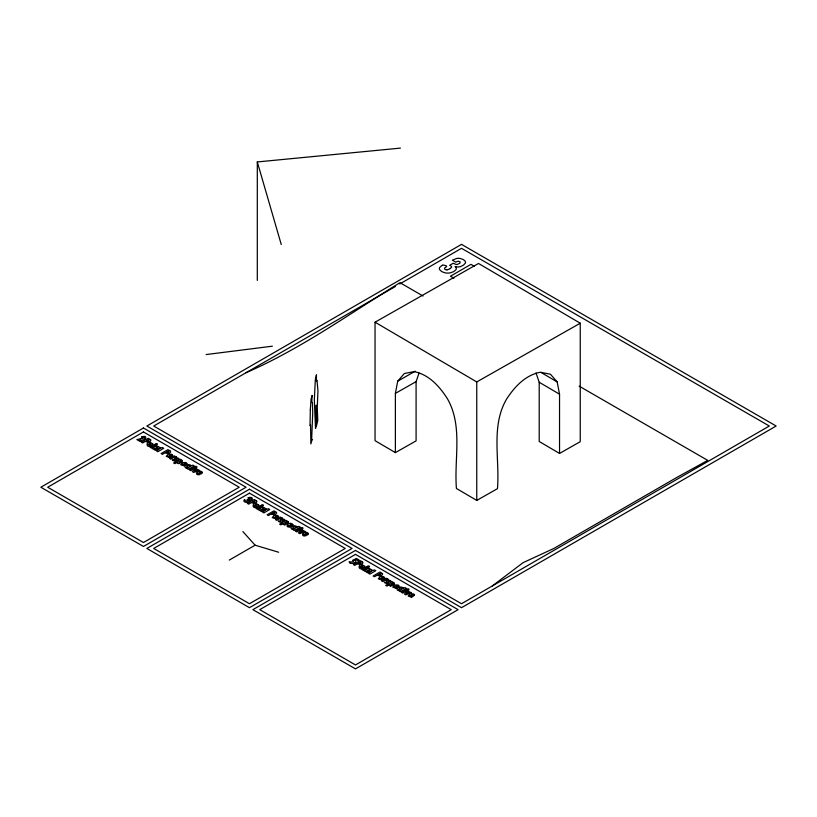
<?xml version="1.0" encoding="UTF-8"?>
<svg xmlns="http://www.w3.org/2000/svg" width="817" height="817" viewBox="0 0 817 817"><rect width="100%" height="100%" fill="white"/><g stroke="black" fill="none" stroke-linecap="round" stroke-linejoin="round"><path stroke-width="1.23" d="M395.387 452.618L395.387 393.385L397.716 381.151L404.333 373.502L414.229 371.612C429.15 374.686 439.658 386.523 447.481 398.849C463.045 426.168 454.017 458.776 456.417 488.464L476.76 500.413L497.461 488.668C499.912 459.011 490.711 426.331 506.55 399.135C514.536 386.809 525.341 375.105 540.384 372.235L550.454 374.227L557.184 381.937L559.543 394.192L559.543 453.435L580.244 441.691L580.244 323.215L478.527 263.472L375.044 322.194L375.044 440.669L395.387 452.618L416.088 440.874L416.088 381.641L419.019 373.155M157.487 447.716L154.28 449.656L155.547 450.381L158.682 448.574A5.402 3.125 0 0 0 159.55 447.971L159.632 447.839M263.483 508.971L260.296 510.86L261.563 511.595L264.698 509.777M369.529 570.133L366.322 572.074L367.579 572.809L370.724 570.991A5.402 3.125 0 0 0 371.592 570.389L371.674 570.256M265.627 509.083L265.556 509.175A5.402 3.125 0 0 1 264.688 509.777M174.869 459.951L174.971 459.818A2.042 1.174 0 0 0 174.899 459.389M386.911 582.368L387.013 582.235A2.042 1.174 0 0 0 386.931 581.806M492.294 585.963L523.074 562.668L553.855 548.452L676.966 477.363L707.747 460.38L579.13 386.124M176.625 458.654L176.533 458.756A1.91 1.103 0 0 0 176.615 459.174M282.641 519.867L282.559 519.969A1.91 1.103 0 0 0 282.631 520.388M388.667 581.071L388.575 581.173A1.91 1.103 0 0 0 388.647 581.592M450.259 268.527L451.546 267.261A2.39 1.379 0 0 0 451.505 266.597L450.29 265.515M442.16 265.27L439.689 267.435A6.199 3.574 0 0 0 439.781 269.845L441.486 271.346A12.255 7.077 0 0 0 442.487 271.908L444.673 272.725A7.363 4.248 0 0 0 450.565 272.766L453.18 271.806A13.501 7.792 0 0 0 454.15 271.264L455.774 269.927A5.464 3.156 0 0 0 456.009 267.619L455.028 266.516L455.702 266.536M395.316 286.532L153.708 426.025L461.513 603.732L769.308 426.025L461.513 248.317L399.727 283.989M449.769 265.249L453.149 263.299L456.233 264.473A2.471 1.43 0 0 0 457.397 264.412L459.859 263.227L460.196 261.889L458.245 261.185L455.631 262.104L452.322 260.194L456.846 258.427A5.78 3.339 0 0 1 460.206 258.468L462.779 259.346A11.183 6.454 0 0 1 463.688 259.847L465.077 261.072A5.668 3.268 0 0 1 465.333 263.145L463.515 265.086L460.492 266.597A4.79 2.768 0 0 1 455.651 266.587M146.529 440.71L148.439 439.607M157.201 446.858L157.916 446.45L156.731 445.765L152.136 448.421L153.402 449.156L157.497 447.542M166.29 452.118L168.19 451.015M174.46 456.938L175.267 456.468L174.092 455.784L169.497 458.439L170.763 459.174L172.928 457.928A5.556 3.207 0 0 1 173.796 457.489M176.39 457.02L175.093 457.663M177.36 462.208L174.838 463.658L173.623 462.963L180.067 459.236L181.262 459.92L180.557 460.328M189.615 466.262L190.831 465.557A3.166 1.828 0 0 0 190.136 464.955C188.492 463.699 183.284 465.588 185.367 467.702A2.165 1.246 0 0 0 186.511 468.059L187.716 467.355A1.093 0.633 0 0 1 186.93 467.191M248.143 497.962L250.645 498.87L247.132 499.738M252.555 501.924L254.455 500.821M263.217 508.072L263.932 507.653L262.757 506.979L258.162 509.624L259.428 510.359L263.513 508.756M272.306 513.321L274.206 512.228M282.406 518.223L281.119 518.877A1.236 0.715 0 0 0 280.098 518.581M229.291 560.094L255.108 545.194L278.648 552.241M295.631 527.465L296.847 526.771A3.166 1.828 0 0 0 296.163 526.158C294.498 524.912 289.31 526.791 291.393 528.916A2.165 1.246 0 0 0 292.527 529.263L293.742 528.568A1.093 0.633 0 0 1 292.956 528.405M358.571 563.127L360.481 562.035M369.243 569.275L369.958 568.867L368.773 568.183L364.178 570.838L365.444 571.573L369.529 569.96M378.322 574.535L380.232 573.432M386.492 579.355L387.309 578.885L386.135 578.201L381.539 580.856L382.805 581.592L384.96 580.346A5.556 3.207 0 0 1 385.838 579.907M388.432 579.437L387.135 580.09M389.403 584.625L386.88 586.085L385.665 585.381L392.109 581.653L393.294 582.347L392.599 582.746M398.553 590.477L399.758 589.772A1.093 0.633 0 0 1 398.972 589.608M401.658 588.679L402.873 587.974A3.166 1.828 0 0 0 402.178 587.372C400.524 586.116 395.316 588.005 397.409 590.119A2.165 1.246 0 0 0 398.553 590.477M145.508 441.313L142.658 442.947L141.341 442.181L148.173 438.239L149.593 439.056A6.087 3.513 0 0 1 150.093 439.372L150.532 439.771M165.259 452.71L162.409 454.354L161.092 453.588L167.934 449.636L169.354 450.453A6.087 3.513 0 0 1 169.844 450.78L170.283 451.178M251.524 502.516L248.674 504.16L247.357 503.395L254.199 499.442L255.619 500.259A6.087 3.513 0 0 1 256.119 500.586L256.548 500.984M271.275 513.924L268.436 515.558L267.108 514.802L273.95 510.85L275.37 511.667A6.087 3.513 0 0 1 275.87 511.993L276.299 512.382M357.54 563.73L354.701 565.364L353.383 564.608L360.215 560.656L361.635 561.473A6.087 3.513 0 0 1 362.135 561.8L362.564 562.188M377.291 575.137L374.452 576.771L373.134 576.005L379.966 572.053L381.386 572.88A6.087 3.513 0 0 1 381.886 573.197L382.325 573.595M397.716 381.151L415.281 371.173M395.387 393.385L416.088 381.641M375.044 322.194L476.76 381.937L580.244 323.215M141.76 436.901C148.817 434.378 145.416 441.466 139.901 439.985L141.433 440.874L140.248 441.558L136.878 439.607L144.772 437.616L143.782 437.156A6.138 3.544 0 0 0 142.628 437.718L141.494 437.064M246.05 372.715C300.799 348.89 349.39 313.912 399.952 282.672L423.032 296.009M174.767 460.002L174.184 459.961M386.809 582.419L386.216 582.378M173.807 457.5L174.072 457.428A1.236 0.715 0 0 1 175.042 457.683M385.849 579.917L386.104 579.845A1.236 0.715 0 0 1 387.084 580.111M280.088 518.632L279.822 518.703A5.556 3.207 0 0 0 278.954 519.142L276.779 520.378L275.513 519.653L280.108 516.998L281.293 517.682L280.476 518.152A1.797 1.031 0 0 1 282.498 518.152M206.139 354.558L272.398 346.183M257.304 280.415L257.304 161.95L400.412 148.112M447.052 269.773L446.899 269.794A2.124 1.226 0 0 1 445.194 269.498C441.905 267.22 451.842 266.505 442.732 264.963M178.862 463.494L182.242 462.003L182.334 460.492A1.961 1.134 0 0 0 180.588 460.369M284.878 524.708L288.166 523.288L288.432 521.746M390.904 585.912L394.274 584.431L394.376 582.909A1.961 1.134 0 0 0 392.62 582.787M280.221 521.185L280.987 521.032A2.042 1.174 0 0 0 280.915 520.603M352.811 560.268L356.416 558.46L359.082 560.002L357.917 560.666L356.212 559.686L354.833 560.329M474.483 266.383L470.97 264.361L450.443 276.207L453.527 277.984M244.783 499.647C244.038 500.719 248.368 502.414 247.306 499.83M540.997 372.429L557.184 381.937M535.983 372.879L539.2 382.244L559.543 394.192M559.543 453.435L539.2 441.486L539.2 382.244M352.934 560.329C355.579 563.342 349.819 561.299 349.063 561.902A4.473 2.584 0 0 0 350.136 562.821M251.677 497.89L252.371 498.85L251.401 499.881A2.002 1.154 0 0 1 248.868 500.229M386.104 582.296C380.875 581.428 389.178 585.564 388.739 581.918M280.037 521.042C274.849 520.215 283.274 524.453 282.692 520.592M174.062 459.879C168.833 459.001 177.136 463.147 176.697 459.491M242.904 531.601L255.108 545.194M389.576 581.387C394.162 581.622 385.971 578.344 386.88 581.633M283.55 520.174C288.105 520.347 279.904 517.161 280.864 520.419M177.534 458.96C182.12 459.246 174.031 455.886 174.838 459.215M257.304 161.95L281.273 244.569M476.76 381.937L476.76 500.413M354.946 562.658A3.472 2.002 0 0 1 349.921 562.964M354.966 560.248A3.033 1.757 0 0 1 355.017 562.709M362.697 562.167A2.911 1.685 0 0 1 361.482 564.149A2.911 1.685 0 0 1 357.866 563.893M360.695 562.076A1.45 0.837 0 0 1 360.614 563.209A1.45 0.837 0 0 1 358.653 563.26M369.335 569.398A1.91 1.103 0 0 1 371.97 570.225M382.448 573.565A2.911 1.685 0 0 1 381.233 575.546A2.911 1.685 0 0 1 377.617 575.301M380.446 573.483A1.45 0.837 0 0 1 380.365 574.617A1.45 0.837 0 0 1 378.404 574.657M386.523 579.376A1.797 1.031 0 0 1 388.514 579.365M390.894 586.065A1.685 0.97 0 0 1 389.423 584.635M399.074 589.578A1.665 0.96 0 0 1 399.36 588.475A1.665 0.96 0 0 1 401.259 588.271M150.665 439.74A2.911 1.685 0 0 1 149.45 441.731A2.911 1.685 0 0 1 145.824 441.476M148.653 439.658A1.45 0.837 0 0 1 148.582 440.792A1.45 0.837 0 0 1 146.611 440.833M157.293 446.981A1.91 1.103 0 0 1 159.928 447.808M170.416 451.147A2.911 1.685 0 0 1 169.201 453.129A2.911 1.685 0 0 1 165.575 452.873M168.404 451.066A1.45 0.837 0 0 1 168.333 452.199A1.45 0.837 0 0 1 166.362 452.24M174.481 456.958A1.797 1.031 0 0 1 176.472 456.938M178.862 463.647A1.685 0.97 0 0 1 177.391 462.218M187.032 467.161A1.665 0.96 0 0 1 187.328 466.058A1.665 0.96 0 0 1 189.217 465.853M249.011 500.127A2.696 1.563 0 0 1 248 502.098A2.696 1.563 0 0 1 244.497 501.781A2.696 1.563 0 0 1 244.559 499.728M248.031 497.91A2.696 1.563 0 0 1 251.861 497.767M256.681 500.954A2.911 1.685 0 0 1 255.466 502.935A2.911 1.685 0 0 1 251.85 502.68M254.669 500.872A1.45 0.837 0 0 1 254.598 502.006A1.45 0.837 0 0 1 252.637 502.047M263.309 508.184A1.91 1.103 0 0 1 265.954 509.022M276.432 512.361A2.911 1.685 0 0 1 275.217 514.342A2.911 1.685 0 0 1 271.601 514.087M274.43 512.269A1.45 0.837 0 0 1 274.349 513.403A1.45 0.837 0 0 1 272.388 513.454M288.37 521.614A1.961 1.134 0 0 0 286.604 521.573L287.278 521.134L286.093 520.449L279.639 524.167L280.864 524.871L283.376 523.421A1.685 0.97 0 0 0 284.878 524.861M293.058 528.364A1.665 0.96 0 0 1 293.344 527.271A1.665 0.96 0 0 1 295.243 527.067M453.854 278.148A28.799 16.626 0 0 1 453.558 277.964M450.147 268.487A6.822 3.942 0 0 1 447.103 269.855M172.448 455.222L170.804 456.928L167.853 455.855L167.934 456.55L170.161 457.234L169.425 457.438L166.239 456.366L168.128 454.252L171.58 454.242A3.37 1.951 0 0 1 171.897 454.436L172.448 455.222M186.879 463.556L185.224 465.261L182.314 464.148L182.314 464.853L184.591 465.557L183.856 465.761L180.659 464.699L182.548 462.585L186 462.565A3.37 1.951 0 0 1 186.327 462.759L186.879 463.556M202.381 472.502C201.922 475.974 197.275 471.256 197.745 473.758C198.357 474.105 200.819 473.962 199.562 474.667C193.537 475.708 197.694 469.132 201.503 471.521A3.37 1.951 0 0 1 201.83 471.715L202.381 472.502M278.474 516.436L276.82 518.141L273.869 517.059L273.95 517.764L276.187 518.438L275.452 518.642L272.255 517.58L274.144 515.466L277.596 515.456A3.37 1.951 0 0 1 277.913 515.639L278.474 516.436M292.894 524.759C292.241 528.18 283.458 522.89 290.188 526.904C284.122 528.099 288.074 521.379 292.026 523.779A3.37 1.951 0 0 1 292.343 523.973L292.894 524.759M308.397 533.715C307.927 537.126 303.618 532.541 303.689 534.88C304.271 535.482 306.559 534.869 305.691 535.85C299.635 537.055 303.577 530.315 307.529 532.725A3.37 1.951 0 0 1 307.846 532.919L308.397 533.715M384.49 577.65L382.846 579.355L379.885 578.273L379.966 578.967L382.203 579.651L381.468 579.856L378.281 578.783L380.16 576.679L383.622 576.659A3.37 1.951 0 0 1 383.939 576.853L384.49 577.65M398.921 585.973L397.266 587.678L394.345 586.565L394.356 587.28L396.633 587.974L395.888 588.179L392.701 587.117L394.591 585.003L398.042 584.992A3.37 1.951 0 0 1 398.359 585.186L398.921 585.973M414.423 594.919L412.769 596.635L409.817 595.552L409.899 596.247L412.136 596.931L411.39 597.135L408.204 596.063L410.093 593.959L413.545 593.939A3.37 1.951 0 0 1 413.862 594.133L414.423 594.919M316.506 412.279L316.485 425.81L317.762 420.663L317.262 407.458L317.956 390.843L316.996 380.375L316.424 381.171L316.445 374.789L315.301 379.895L314.341 399.932L315.505 428.425L316.118 426.096L316.24 405.161L316.506 412.279M310.327 409.807L310.021 425.688L310.562 424.952L310.848 443.937L312.145 439.454L311.634 439.965L312.727 412.871L312.411 402.454L311.777 402.219L312.125 395.387L311.052 399.166L310.327 409.807M152.748 443.937C145.426 451.719 144.987 437.83 152.748 443.937M258.764 505.141C251.483 512.923 251.013 499.034 258.764 505.141M364.78 566.355C357.458 574.147 357.029 560.248 364.78 566.355M148.091 444.683C151.574 446.368 151.441 441.088 148.102 444.652M254.107 505.897C257.59 507.561 257.559 502.261 254.118 505.856M360.134 567.1C363.545 568.826 363.596 563.444 360.134 567.069M170.998 455.243C169.538 456.785 168.894 453.578 170.998 455.243M185.418 463.576C184.152 465.179 183.212 461.901 185.418 463.576M200.921 472.522C200.032 470.898 198.286 473.686 200.911 472.614M277.014 516.456C276.023 514.792 274.553 517.723 277.004 516.548M291.434 524.79C289.8 526.414 289.443 523.064 291.434 524.81M306.937 533.736C304.812 535.309 305.231 532 306.937 533.767M383.03 577.67C381.519 579.212 380.957 575.995 383.03 577.67M397.46 585.993C396.245 587.597 395.234 584.318 397.46 585.993M412.963 594.95C412.074 593.316 410.328 596.104 412.942 595.031M181.037 461.074C178.627 464.24 177.023 460.41 181.037 461.043M287.063 522.277C284.275 525.586 283.346 521.409 287.063 522.277M393.079 583.491C390.608 586.708 389.086 582.807 393.079 583.461M195.835 468.335L192.414 471.675L193.66 472.389L199.43 470.418L198.204 469.704L194.548 471.195L197.06 469.05L195.835 468.335M301.851 529.549L298.44 532.888L299.676 533.603L305.456 531.622L304.22 530.917L300.278 532.531L303.076 530.253L301.851 529.549M407.877 590.762L404.456 594.092L405.692 594.807L411.472 592.836L410.246 592.131L406.59 593.612L409.103 591.467L407.877 590.762M143.455 428.006L40.85 487.238L143.455 546.471L246.05 487.238L143.455 428.006M461.513 244.375L146.866 426.025L461.513 607.685L776.15 426.025L461.513 244.375M143.455 431.948L47.692 487.238L143.455 542.519L239.207 487.238L143.455 431.948M154.515 444.489L149.919 447.134L151.186 447.869L155.781 445.214L154.515 444.489M160.663 448.033L156.568 450.974L157.834 451.709L163.757 448.288L162.491 447.563L160.663 448.033M191.188 465.659L187.093 468.601L188.359 469.336L194.283 465.915L193.016 465.179L191.188 465.659M194.058 467.314L189.462 469.969L190.729 470.704L195.324 468.049L194.058 467.314M249.471 489.209L146.866 548.452L249.471 607.685L352.066 548.452L249.471 489.209M249.471 493.162L153.708 548.452L249.471 603.732L345.234 548.452L249.471 493.162M260.541 505.692L255.946 508.348L257.212 509.083L261.808 506.428L260.541 505.692M266.679 509.246L262.584 512.188L263.85 512.913L269.773 509.502L268.507 508.766L266.679 509.246M297.214 526.873L293.119 529.814L294.386 530.539L300.299 527.118L299.042 526.393L297.214 526.873M300.074 528.528L295.478 531.173L296.755 531.908L301.35 529.253L300.074 528.528M355.487 550.423L252.892 609.656L355.487 668.888L458.092 609.656L355.487 550.423M355.487 554.375L259.735 609.656L355.487 664.946L451.25 609.656L355.487 554.375M366.557 566.906L361.962 569.561L363.228 570.297L367.824 567.641L366.557 566.906M372.705 570.45L368.61 573.401L369.876 574.126L375.8 570.705L374.533 569.98L372.705 570.45M403.23 588.077L399.135 591.018L400.401 591.753L406.325 588.332L405.058 587.607L403.23 588.077M406.1 589.731L401.504 592.386L402.771 593.122L407.366 590.466L406.1 589.731M367.905 567.08A1.042 0.603 0 0 0 369.468 566.559A1.042 0.603 0 0 0 367.905 566.038A1.042 0.603 0 0 0 367.905 567.08M407.448 589.905A1.042 0.603 0 0 0 409.011 589.384A1.042 0.603 0 0 0 407.448 588.863A1.042 0.603 0 0 0 407.448 589.905M155.863 444.652A1.042 0.603 0 0 0 157.426 444.142A1.042 0.603 0 0 0 155.873 443.621A1.042 0.603 0 0 0 155.863 444.652M195.406 467.487A1.042 0.603 0 0 0 196.968 466.967A1.042 0.603 0 0 0 195.406 466.446A1.042 0.603 0 0 0 195.406 467.487M261.889 505.866A1.042 0.603 0 0 0 263.452 505.345A1.042 0.603 0 0 0 261.889 504.824A1.042 0.603 0 0 0 261.889 505.866M301.422 528.691A1.042 0.603 0 0 0 302.984 528.18A1.042 0.603 0 0 0 301.432 527.659A1.042 0.603 0 0 0 301.422 528.691"/></g></svg>
